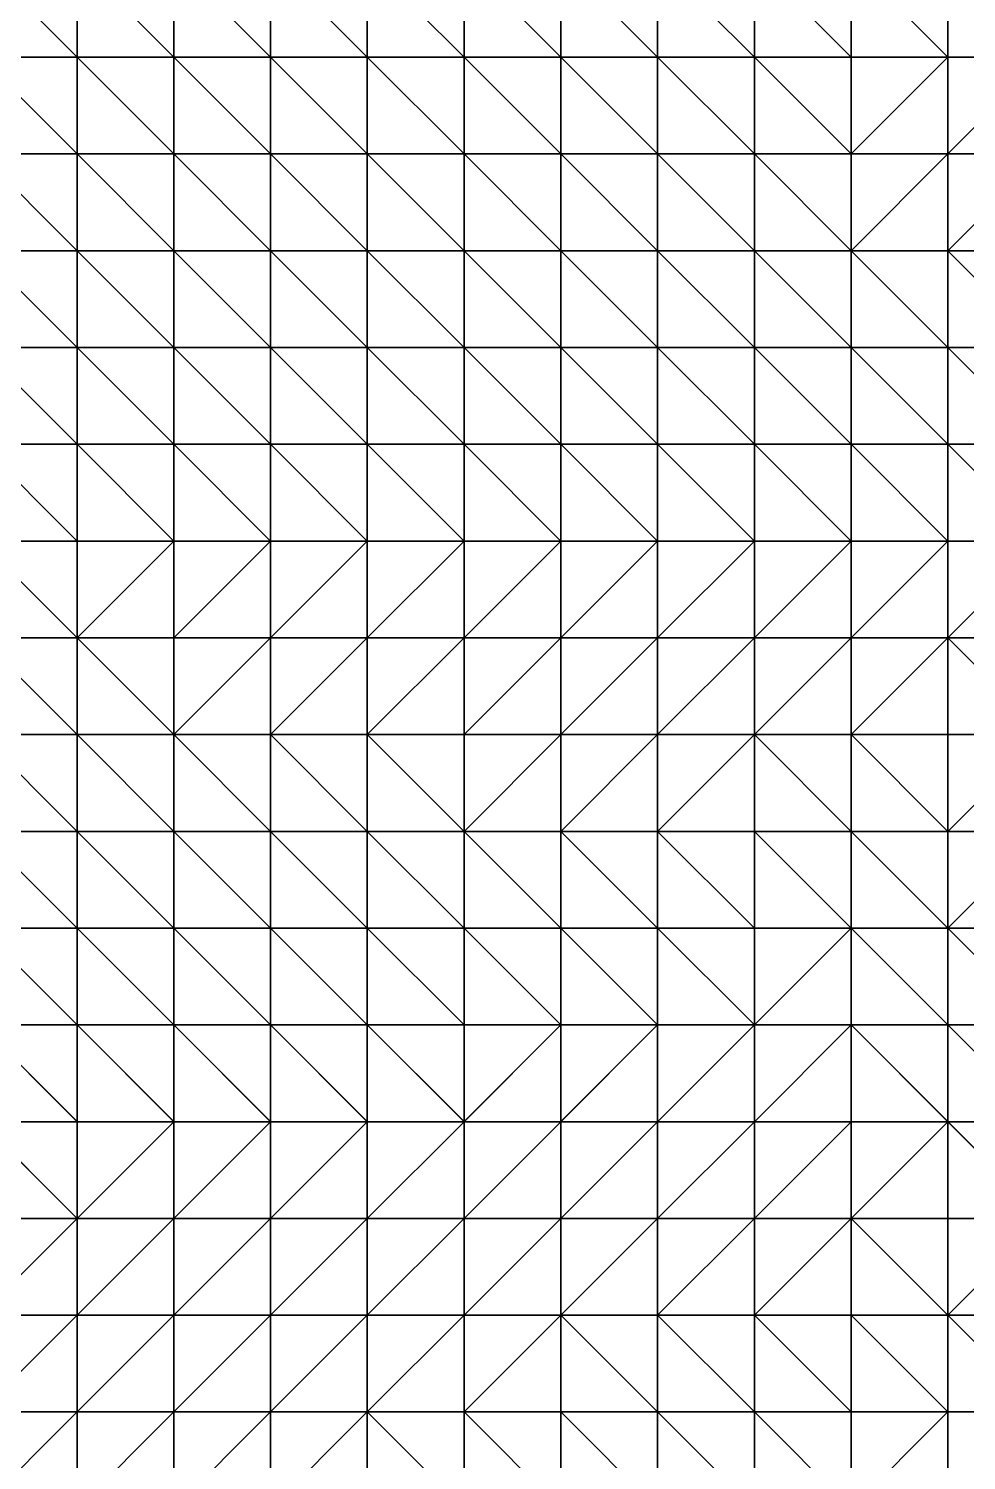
# Model space of a CAD drawing. Header units: metres. Extents: x -315 to 301, y -240 to 232.
# Drawn here: x -7 to 70.5, y -4 to 114.4 of the extents above; entities that cross this region are included whole.
import ezdxf

# ---------------------------------------------------------------- set-up
doc = ezdxf.new("R2010")
doc.units = ezdxf.units.M

msp = doc.modelspace()

# ---------------------------------------------------------------- linework, layer by layer
for points in [[(-11, 120, -379.9275), (-3, 112, -380.8687), (-3, 120, -377.5745), (-2.9999, 120.0001, -377.5745)], [(-11, 120, -379.9275), (-11, 112, -382.2804), (-3, 112, -380.8687), (-2.9999, 112.0001, -380.8686)], [(-3, 120, -377.5745), (5, 112, -379.4569), (5, 120, -375.2216), (5.0001, 120.0001, -375.2215)], [(-3, 120, -377.5745), (-3, 112, -380.8687), (5, 112, -379.4569), (5.0001, 112.0001, -379.4568)], [(5, 120, -375.2216), (13, 112, -378.0451), (13, 120, -372.3981), (13.0001, 120.0001, -372.398)], [(5, 120, -375.2216), (5, 112, -379.4569), (13, 112, -378.0451), (13.0001, 112.0001, -378.045)], [(13, 120, -372.3981), (21, 112, -376.1628), (21, 120, -368.6334), (21.0001, 120.0001, -368.6333)], [(13, 120, -372.3981), (13, 112, -378.0451), (21, 112, -376.1628), (21.0001, 112.0001, -376.1627)], [(21, 120, -368.6334), (29, 112, -373.8098), (29, 120, -364.3981), (29.0001, 120.0001, -364.398)], [(21, 120, -368.6334), (21, 112, -376.1628), (29, 112, -373.8098), (29.0001, 112.0001, -373.8098)], [(29, 120, -364.3981), (37, 112, -370.9863), (37, 120, -358.751), (37.0001, 120.0001, -358.7509)], [(29, 120, -364.3981), (29, 112, -373.8098), (37, 112, -370.9863), (37.0001, 112.0001, -370.9862)], [(37, 120, -358.751), (45, 112, -366.2804), (45, 120, -352.1628), (45.0001, 120.0001, -352.1627)], [(37, 120, -358.751), (37, 112, -370.9863), (45, 112, -366.2804), (45.0001, 112.0001, -366.2803)], [(45, 120, -352.1628), (53, 112, -359.6922), (53, 120, -346.5157), (53.0001, 120.0001, -346.5156)], [(45, 120, -352.1628), (45, 112, -366.2804), (53, 112, -359.6922), (53.0001, 112.0001, -359.6921)], [(53, 120, -346.5157), (61, 112, -352.1628), (61, 120, -341.8098), (61.0001, 120.0001, -341.8098)], [(53, 120, -346.5157), (53, 112, -359.6922), (61, 112, -352.1628), (61.0001, 112.0001, -352.1627)], [(61, 120, -341.8098), (69, 112, -344.1628), (69, 120, -338.0451), (69.0001, 120.0001, -338.045)], [(61, 120, -341.8098), (61, 112, -352.1628), (69, 112, -344.1628), (69.0001, 112.0001, -344.1627)], [(69, 120, -338.0451), (77, 112, -338.5157), (77, 120, -337.1039), (77.0001, 120.0001, -337.1039)], [(69, 120, -338.0451), (69, 112, -344.1628), (77, 112, -338.5157), (77.0001, 112.0001, -338.5156)], [(-11, 112, -382.2804), (-3, 104, -384.1628), (-3, 112, -380.8687), (-2.9999, 112.0001, -380.8686)], [(-11, 112, -382.2804), (-11, 104, -385.104), (-3, 104, -384.1628), (-2.9999, 104.0001, -384.1627)], [(-3, 112, -380.8687), (5, 104, -383.2216), (5, 112, -379.4569), (5.0001, 112.0001, -379.4568)], [(-3, 112, -380.8687), (-3, 104, -384.1628), (5, 104, -383.2216), (5.0001, 104.0001, -383.2215)], [(5, 112, -379.4569), (13, 104, -381.3393), (13, 112, -378.0451), (13.0001, 112.0001, -378.045)], [(5, 112, -379.4569), (5, 104, -383.2216), (13, 104, -381.3393), (13.0001, 104.0001, -381.3392)], [(13, 112, -378.0451), (21, 104, -378.9863), (21, 112, -376.1628), (21.0001, 112.0001, -376.1627)], [(13, 112, -378.0451), (13, 104, -381.3393), (21, 104, -378.9863), (21.0001, 104.0001, -378.9862)], [(21, 112, -376.1628), (29, 104, -377.104), (29, 112, -373.8098), (29.0001, 112.0001, -373.8098)], [(21, 112, -376.1628), (21, 104, -378.9863), (29, 104, -377.104), (29.0001, 104.0001, -377.1039)], [(29, 112, -373.8098), (37, 104, -374.2804), (37, 112, -370.9863), (37.0001, 112.0001, -370.9862)], [(29, 112, -373.8098), (29, 104, -377.104), (37, 104, -374.2804), (37.0001, 104.0001, -374.2803)], [(37, 112, -370.9863), (45, 104, -370.9863), (45, 112, -366.2804), (45.0001, 112.0001, -366.2803)], [(37, 112, -370.9863), (37, 104, -374.2804), (45, 104, -370.9863), (45.0001, 104.0001, -370.9862)], [(45, 112, -366.2804), (53, 104, -365.8098), (53, 112, -359.6922), (53.0001, 112.0001, -359.6921)], [(45, 112, -366.2804), (45, 104, -370.9863), (53, 104, -365.8098), (53.0001, 104.0001, -365.8098)], [(53, 112, -359.6922), (61, 104, -358.2804), (61, 112, -352.1628), (61.0001, 112.0001, -352.1627)], [(53, 112, -359.6922), (53, 104, -365.8098), (61, 104, -358.2804), (61.0001, 104.0001, -358.2803)], [(61, 104, -358.2804), (69, 104, -349.3393), (69, 112, -344.1628), (69.0001, 112.0001, -344.1627)], [(61, 104, -358.2804), (69, 112, -344.1628), (61, 112, -352.1628), (61.0001, 112.0001, -352.1627)], [(69, 104, -349.3393), (77, 104, -341.3393), (77, 112, -338.5157), (77.0001, 112.0001, -338.5156)], [(69, 104, -349.3393), (77, 112, -338.5157), (69, 112, -344.1628), (69.0001, 112.0001, -344.1627)], [(-11, 104, -385.104), (-3, 96, -388.8687), (-3, 104, -384.1628), (-2.9999, 104.0001, -384.1627)], [(-11, 104, -385.104), (-11, 96, -389.3393), (-3, 96, -388.8687), (-2.9999, 96.0001, -388.8686)], [(-3, 104, -384.1628), (5, 96, -387.9275), (5, 104, -383.2216), (5.0001, 104.0001, -383.2215)], [(-3, 104, -384.1628), (-3, 96, -388.8687), (5, 96, -387.9275), (5.0001, 96.0001, -387.9274)], [(5, 104, -383.2216), (13, 96, -385.104), (13, 104, -381.3393), (13.0001, 104.0001, -381.3392)], [(5, 104, -383.2216), (5, 96, -387.9275), (13, 96, -385.104), (13.0001, 96.0001, -385.1039)], [(13, 104, -381.3393), (21, 96, -382.2804), (21, 104, -378.9863), (21.0001, 104.0001, -378.9862)], [(13, 104, -381.3393), (13, 96, -385.104), (21, 96, -382.2804), (21.0001, 96.0001, -382.2803)], [(21, 104, -378.9863), (29, 96, -378.5157), (29, 104, -377.104), (29.0001, 104.0001, -377.1039)], [(21, 104, -378.9863), (21, 96, -382.2804), (29, 96, -378.5157), (29.0001, 96.0001, -378.5156)], [(29, 104, -377.104), (37, 96, -374.751), (37, 104, -374.2804), (37.0001, 104.0001, -374.2803)], [(29, 104, -377.104), (29, 96, -378.5157), (37, 96, -374.751), (37.0001, 96.0001, -374.7509)], [(37, 104, -374.2804), (45, 96, -370.0451), (45, 104, -370.9863), (45.0001, 104.0001, -370.9862)], [(37, 104, -374.2804), (37, 96, -374.751), (45, 96, -370.0451), (45.0001, 96.0001, -370.045)], [(45, 104, -370.9863), (53, 96, -365.8098), (53, 104, -365.8098), (53.0001, 104.0001, -365.8098)], [(45, 104, -370.9863), (45, 96, -370.0451), (53, 96, -365.8098), (53.0001, 96.0001, -365.8098)], [(53, 104, -365.8098), (61, 96, -360.6334), (61, 104, -358.2804), (61.0001, 104.0001, -358.2803)], [(53, 104, -365.8098), (53, 96, -365.8098), (61, 96, -360.6334), (61.0001, 96.0001, -360.6333)], [(61, 96, -360.6334), (69, 96, -354.0451), (69, 104, -349.3393), (69.0001, 104.0001, -349.3392)], [(61, 96, -360.6334), (69, 104, -349.3393), (61, 104, -358.2804), (61.0001, 104.0001, -358.2803)], [(69, 96, -354.0451), (77, 96, -346.9863), (77, 104, -341.3393), (77.0001, 104.0001, -341.3392)], [(69, 96, -354.0451), (77, 104, -341.3393), (69, 104, -349.3393), (69.0001, 104.0001, -349.3392)], [(-11, 96, -389.3393), (-3, 88, -393.104), (-3, 96, -388.8687), (-2.9999, 96.0001, -388.8686)], [(-11, 96, -389.3393), (-11, 88, -393.5745), (-3, 88, -393.104), (-2.9999, 88.0001, -393.1039)], [(-3, 96, -388.8687), (5, 88, -391.6922), (5, 96, -387.9275), (5.0001, 96.0001, -387.9274)], [(-3, 96, -388.8687), (-3, 88, -393.104), (5, 88, -391.6922), (5.0001, 88.0001, -391.6921)], [(5, 96, -387.9275), (13, 88, -389.3393), (13, 96, -385.104), (13.0001, 96.0001, -385.1039)], [(5, 96, -387.9275), (5, 88, -391.6922), (13, 88, -389.3393), (13.0001, 88.0001, -389.3392)], [(13, 96, -385.104), (21, 88, -386.5157), (21, 96, -382.2804), (21.0001, 96.0001, -382.2803)], [(13, 96, -385.104), (13, 88, -389.3393), (21, 88, -386.5157), (21.0001, 88.0001, -386.5156)], [(21, 96, -382.2804), (29, 88, -383.6922), (29, 96, -378.5157), (29.0001, 96.0001, -378.5156)], [(21, 96, -382.2804), (21, 88, -386.5157), (29, 88, -383.6922), (29.0001, 88.0001, -383.6921)], [(29, 96, -378.5157), (37, 88, -379.4569), (37, 96, -374.751), (37.0001, 96.0001, -374.7509)], [(29, 96, -378.5157), (29, 88, -383.6922), (37, 88, -379.4569), (37.0001, 88.0001, -379.4568)], [(37, 96, -374.751), (45, 88, -374.751), (45, 96, -370.0451), (45.0001, 96.0001, -370.045)], [(37, 96, -374.751), (37, 88, -379.4569), (45, 88, -374.751), (45.0001, 88.0001, -374.7509)], [(45, 96, -370.0451), (53, 88, -369.5745), (53, 96, -365.8098), (53.0001, 96.0001, -365.8098)], [(45, 96, -370.0451), (45, 88, -374.751), (53, 88, -369.5745), (53.0001, 88.0001, -369.5745)], [(53, 96, -365.8098), (61, 88, -365.8098), (61, 96, -360.6334), (61.0001, 96.0001, -360.6333)], [(53, 96, -365.8098), (53, 88, -369.5745), (61, 88, -365.8098), (61.0001, 88.0001, -365.8098)], [(61, 96, -360.6334), (69, 88, -361.104), (69, 96, -354.0451), (69.0001, 96.0001, -354.045)], [(61, 96, -360.6334), (61, 88, -365.8098), (69, 88, -361.104), (69.0001, 88.0001, -361.1039)], [(69, 96, -354.0451), (77, 88, -356.8687), (77, 96, -346.9863), (77.0001, 96.0001, -346.9862)], [(69, 96, -354.0451), (69, 88, -361.104), (77, 88, -356.8687), (77.0001, 88.0001, -356.8686)], [(-11, 88, -393.5745), (-3, 80, -393.5745), (-3, 88, -393.104), (-2.9999, 88.0001, -393.1039)], [(-11, 88, -393.5745), (-11, 80, -394.5157), (-3, 80, -393.5745), (-2.9999, 80.0001, -393.5745)], [(-3, 88, -393.104), (5, 80, -391.6922), (5, 88, -391.6922), (5.0001, 88.0001, -391.6921)], [(-3, 88, -393.104), (-3, 80, -393.5745), (5, 80, -391.6922), (5.0001, 80.0001, -391.6921)], [(5, 88, -391.6922), (13, 80, -389.8098), (13, 88, -389.3393), (13.0001, 88.0001, -389.3392)], [(5, 88, -391.6922), (5, 80, -391.6922), (13, 80, -389.8098), (13.0001, 80.0001, -389.8098)], [(13, 88, -389.3393), (21, 80, -387.9275), (21, 88, -386.5157), (21.0001, 88.0001, -386.5156)], [(13, 88, -389.3393), (13, 80, -389.8098), (21, 80, -387.9275), (21.0001, 80.0001, -387.9274)], [(21, 88, -386.5157), (29, 80, -385.5745), (29, 88, -383.6922), (29.0001, 88.0001, -383.6921)], [(21, 88, -386.5157), (21, 80, -387.9275), (29, 80, -385.5745), (29.0001, 80.0001, -385.5745)], [(29, 88, -383.6922), (37, 80, -384.1628), (37, 88, -379.4569), (37.0001, 88.0001, -379.4568)], [(29, 88, -383.6922), (29, 80, -385.5745), (37, 80, -384.1628), (37.0001, 80.0001, -384.1627)], [(37, 88, -379.4569), (45, 80, -381.8098), (45, 88, -374.751), (45.0001, 88.0001, -374.7509)], [(37, 88, -379.4569), (37, 80, -384.1628), (45, 80, -381.8098), (45.0001, 80.0001, -381.8098)], [(45, 88, -374.751), (53, 80, -378.9863), (53, 88, -369.5745), (53.0001, 88.0001, -369.5745)], [(45, 88, -374.751), (45, 80, -381.8098), (53, 80, -378.9863), (53.0001, 80.0001, -378.9862)], [(53, 88, -369.5745), (61, 80, -375.2216), (61, 88, -365.8098), (61.0001, 88.0001, -365.8098)], [(53, 88, -369.5745), (53, 80, -378.9863), (61, 80, -375.2216), (61.0001, 80.0001, -375.2215)], [(61, 88, -365.8098), (69, 80, -371.9275), (69, 88, -361.104), (69.0001, 88.0001, -361.1039)], [(61, 88, -365.8098), (61, 80, -375.2216), (69, 80, -371.9275), (69.0001, 80.0001, -371.9274)], [(69, 88, -361.104), (77, 80, -368.6334), (77, 88, -356.8687), (77.0001, 88.0001, -356.8686)], [(69, 88, -361.104), (69, 80, -371.9275), (77, 80, -368.6334), (77.0001, 80.0001, -368.6333)], [(-11, 80, -394.5157), (-3, 72, -389.3393), (-3, 80, -393.5745), (-2.9999, 80.0001, -393.5745)], [(-11, 80, -394.5157), (-11, 72, -391.2216), (-3, 72, -389.3393), (-2.9999, 72.0001, -389.3392)], [(-3, 80, -393.5745), (5, 72, -386.9863), (5, 80, -391.6922), (5.0001, 80.0001, -391.6921)], [(-3, 80, -393.5745), (-3, 72, -389.3393), (5, 72, -386.9863), (5.0001, 72.0001, -386.9862)], [(5, 80, -391.6922), (13, 72, -384.1628), (13, 80, -389.8098), (13.0001, 80.0001, -389.8098)], [(5, 80, -391.6922), (5, 72, -386.9863), (13, 72, -384.1628), (13.0001, 72.0001, -384.1627)], [(13, 80, -389.8098), (21, 72, -381.8098), (21, 80, -387.9275), (21.0001, 80.0001, -387.9274)], [(13, 80, -389.8098), (13, 72, -384.1628), (21, 72, -381.8098), (21.0001, 72.0001, -381.8098)], [(21, 80, -387.9275), (29, 72, -379.4569), (29, 80, -385.5745), (29.0001, 80.0001, -385.5745)], [(21, 80, -387.9275), (21, 72, -381.8098), (29, 72, -379.4569), (29.0001, 72.0001, -379.4568)], [(29, 80, -385.5745), (37, 72, -378.5157), (37, 80, -384.1628), (37.0001, 80.0001, -384.1627)], [(29, 80, -385.5745), (29, 72, -379.4569), (37, 72, -378.5157), (37.0001, 72.0001, -378.5156)], [(37, 80, -384.1628), (45, 72, -377.104), (45, 80, -381.8098), (45.0001, 80.0001, -381.8098)], [(37, 80, -384.1628), (37, 72, -378.5157), (45, 72, -377.104), (45.0001, 72.0001, -377.1039)], [(45, 80, -381.8098), (53, 72, -374.2804), (53, 80, -378.9863), (53.0001, 80.0001, -378.9862)], [(45, 80, -381.8098), (45, 72, -377.104), (53, 72, -374.2804), (53.0001, 72.0001, -374.2803)], [(53, 80, -378.9863), (61, 72, -371.4569), (61, 80, -375.2216), (61.0001, 80.0001, -375.2215)], [(53, 80, -378.9863), (53, 72, -374.2804), (61, 72, -371.4569), (61.0001, 72.0001, -371.4568)], [(61, 80, -375.2216), (69, 72, -368.1628), (69, 80, -371.9275), (69.0001, 80.0001, -371.9274)], [(61, 80, -375.2216), (61, 72, -371.4569), (69, 72, -368.1628), (69.0001, 72.0001, -368.1627)], [(69, 80, -371.9275), (77, 72, -366.751), (77, 80, -368.6334), (77.0001, 80.0001, -368.6333)], [(69, 80, -371.9275), (69, 72, -368.1628), (77, 72, -366.751), (77.0001, 72.0001, -366.7509)], [(-11, 72, -391.2216), (-3, 64, -383.2216), (-3, 72, -389.3393), (-2.9999, 72.0001, -389.3392)], [(-11, 72, -391.2216), (-11, 64, -386.0451), (-3, 64, -383.2216), (-2.9999, 64.0001, -383.2215)], [(5, 72, -386.9863), (-3, 72, -389.3393), (-3, 64, -383.2216), (-2.9999, 64.0001, -383.2215)], [(5, 72, -386.9863), (-3, 64, -383.2216), (5, 64, -378.5157), (5.0001, 64.0001, -378.5156)], [(13, 72, -384.1628), (5, 72, -386.9863), (5, 64, -378.5157), (5.0001, 64.0001, -378.5156)], [(13, 72, -384.1628), (5, 64, -378.5157), (13, 64, -373.3393), (13.0001, 64.0001, -373.3392)], [(21, 72, -381.8098), (13, 72, -384.1628), (13, 64, -373.3393), (13.0001, 64.0001, -373.3392)], [(21, 72, -381.8098), (13, 64, -373.3393), (21, 64, -368.6334), (21.0001, 64.0001, -368.6333)], [(29, 72, -379.4569), (21, 72, -381.8098), (21, 64, -368.6334), (21.0001, 64.0001, -368.6333)], [(29, 72, -379.4569), (21, 64, -368.6334), (29, 64, -365.3393), (29.0001, 64.0001, -365.3392)], [(37, 72, -378.5157), (29, 72, -379.4569), (29, 64, -365.3393), (29.0001, 64.0001, -365.3392)], [(37, 72, -378.5157), (29, 64, -365.3393), (37, 64, -362.0451), (37.0001, 64.0001, -362.045)], [(45, 72, -377.104), (37, 72, -378.5157), (37, 64, -362.0451), (37.0001, 64.0001, -362.045)], [(45, 72, -377.104), (37, 64, -362.0451), (45, 64, -357.3393), (45.0001, 64.0001, -357.3392)], [(53, 72, -374.2804), (45, 72, -377.104), (45, 64, -357.3393), (45.0001, 64.0001, -357.3392)], [(53, 72, -374.2804), (45, 64, -357.3393), (53, 64, -351.6922), (53.0001, 64.0001, -351.6921)], [(61, 72, -371.4569), (53, 72, -374.2804), (53, 64, -351.6922), (53.0001, 64.0001, -351.6921)], [(61, 72, -371.4569), (53, 64, -351.6922), (61, 64, -347.9275), (61.0001, 64.0001, -347.9274)], [(69, 72, -368.1628), (61, 72, -371.4569), (61, 64, -347.9275), (61.0001, 64.0001, -347.9274)], [(69, 72, -368.1628), (61, 64, -347.9275), (69, 64, -346.5157), (69.0001, 64.0001, -346.5156)], [(77, 72, -366.751), (69, 72, -368.1628), (69, 64, -346.5157), (69.0001, 64.0001, -346.5156)], [(77, 72, -366.751), (69, 64, -346.5157), (77, 64, -348.8687), (77.0001, 64.0001, -348.8686)], [(-11, 64, -386.0451), (-3, 56, -378.0451), (-3, 64, -383.2216), (-2.9999, 64.0001, -383.2215)], [(-11, 64, -386.0451), (-11, 56, -381.8098), (-3, 56, -378.0451), (-2.9999, 56.0001, -378.045)], [(-3, 64, -383.2216), (5, 56, -371.9275), (5, 64, -378.5157), (5.0001, 64.0001, -378.5156)], [(-3, 64, -383.2216), (-3, 56, -378.0451), (5, 56, -371.9275), (5.0001, 56.0001, -371.9274)], [(13, 64, -373.3393), (5, 64, -378.5157), (5, 56, -371.9275), (5.0001, 56.0001, -371.9274)], [(13, 64, -373.3393), (5, 56, -371.9275), (13, 56, -364.8687), (13.0001, 56.0001, -364.8686)], [(21, 64, -368.6334), (13, 64, -373.3393), (13, 56, -364.8687), (13.0001, 56.0001, -364.8686)], [(21, 64, -368.6334), (13, 56, -364.8687), (21, 56, -359.2216), (21.0001, 56.0001, -359.2215)], [(29, 64, -365.3393), (21, 64, -368.6334), (21, 56, -359.2216), (21.0001, 56.0001, -359.2215)], [(29, 64, -365.3393), (21, 56, -359.2216), (29, 56, -353.104), (29.0001, 56.0001, -353.1039)], [(37, 64, -362.0451), (29, 64, -365.3393), (29, 56, -353.104), (29.0001, 56.0001, -353.1039)], [(37, 64, -362.0451), (29, 56, -353.104), (37, 56, -346.0451), (37.0001, 56.0001, -346.045)], [(45, 64, -357.3393), (37, 64, -362.0451), (37, 56, -346.0451), (37.0001, 56.0001, -346.045)], [(45, 64, -357.3393), (37, 56, -346.0451), (45, 56, -337.1039), (45.0001, 56.0001, -337.1039)], [(53, 64, -351.6922), (45, 64, -357.3393), (45, 56, -337.1039), (45.0001, 56.0001, -337.1039)], [(53, 64, -351.6922), (45, 56, -337.1039), (53, 56, -330.0451), (53.0001, 56.0001, -330.045)], [(61, 64, -347.9275), (53, 64, -351.6922), (53, 56, -330.0451), (53.0001, 56.0001, -330.045)], [(61, 64, -347.9275), (53, 56, -330.0451), (61, 56, -327.2216), (61.0001, 56.0001, -327.2215)], [(69, 64, -346.5157), (61, 64, -347.9275), (61, 56, -327.2216), (61.0001, 56.0001, -327.2215)], [(69, 64, -346.5157), (61, 56, -327.2216), (69, 56, -328.6334), (69.0001, 56.0001, -328.6333)], [(77, 56, -335.6922), (77, 64, -348.8687), (69, 64, -346.5157), (69.0001, 64.0001, -346.5156)], [(77, 56, -335.6922), (69, 64, -346.5157), (69, 56, -328.6334), (69.0001, 56.0001, -328.6333)], [(-11, 56, -381.8098), (-3, 48, -378.5157), (-3, 56, -378.0451), (-2.9999, 56.0001, -378.045)], [(-11, 56, -381.8098), (-11, 48, -381.8098), (-3, 48, -378.5157), (-2.9999, 48.0001, -378.5156)], [(-3, 56, -378.0451), (5, 48, -373.3393), (5, 56, -371.9275), (5.0001, 56.0001, -371.9274)], [(-3, 56, -378.0451), (-3, 48, -378.5157), (5, 48, -373.3393), (5.0001, 48.0001, -373.3392)], [(5, 56, -371.9275), (13, 48, -367.6922), (13, 56, -364.8687), (13.0001, 56.0001, -364.8686)], [(5, 56, -371.9275), (5, 48, -373.3393), (13, 48, -367.6922), (13.0001, 48.0001, -367.6921)], [(13, 56, -364.8687), (21, 48, -362.0451), (21, 56, -359.2216), (21.0001, 56.0001, -359.2215)], [(13, 56, -364.8687), (13, 48, -367.6922), (21, 48, -362.0451), (21.0001, 48.0001, -362.045)], [(21, 56, -359.2216), (29, 48, -354.5157), (29, 56, -353.104), (29.0001, 56.0001, -353.1039)], [(21, 56, -359.2216), (21, 48, -362.0451), (29, 48, -354.5157), (29.0001, 48.0001, -354.5156)], [(29, 48, -354.5157), (37, 48, -344.6334), (37, 56, -346.0451), (37.0001, 56.0001, -346.045)], [(29, 48, -354.5157), (37, 56, -346.0451), (29, 56, -353.104), (29.0001, 56.0001, -353.1039)], [(37, 48, -344.6334), (45, 48, -334.751), (45, 56, -337.1039), (45.0001, 56.0001, -337.1039)], [(37, 48, -344.6334), (45, 56, -337.1039), (37, 56, -346.0451), (37.0001, 56.0001, -346.045)], [(45, 48, -334.751), (53, 48, -326.2804), (53, 56, -330.0451), (53.0001, 56.0001, -330.045)], [(45, 48, -334.751), (53, 56, -330.0451), (45, 56, -337.1039), (45.0001, 56.0001, -337.1039)], [(53, 56, -330.0451), (61, 48, -321.1039), (61, 56, -327.2216), (61.0001, 56.0001, -327.2215)], [(53, 56, -330.0451), (53, 48, -326.2804), (61, 48, -321.1039), (61.0001, 48.0001, -321.1039)], [(61, 56, -327.2216), (69, 48, -322.9863), (69, 56, -328.6334), (69.0001, 56.0001, -328.6333)], [(61, 56, -327.2216), (61, 48, -321.1039), (69, 48, -322.9863), (69.0001, 48.0001, -322.9862)], [(69, 48, -322.9863), (77, 48, -331.9275), (77, 56, -335.6922), (77.0001, 56.0001, -335.6921)], [(69, 48, -322.9863), (77, 56, -335.6922), (69, 56, -328.6334), (69.0001, 56.0001, -328.6333)], [(-11, 48, -381.8098), (-3, 40, -381.8098), (-3, 48, -378.5157), (-2.9999, 48.0001, -378.5156)], [(-11, 48, -381.8098), (-11, 40, -382.751), (-3, 40, -381.8098), (-2.9999, 40.0001, -381.8098)], [(-3, 48, -378.5157), (5, 40, -378.9863), (5, 48, -373.3393), (5.0001, 48.0001, -373.3392)], [(-3, 48, -378.5157), (-3, 40, -381.8098), (5, 40, -378.9863), (5.0001, 40.0001, -378.9862)], [(5, 48, -373.3393), (13, 40, -374.751), (13, 48, -367.6922), (13.0001, 48.0001, -367.6921)], [(5, 48, -373.3393), (5, 40, -378.9863), (13, 40, -374.751), (13.0001, 40.0001, -374.7509)], [(13, 48, -367.6922), (21, 40, -370.0451), (21, 48, -362.0451), (21.0001, 48.0001, -362.045)], [(13, 48, -367.6922), (13, 40, -374.751), (21, 40, -370.0451), (21.0001, 40.0001, -370.045)], [(21, 48, -362.0451), (29, 40, -363.9275), (29, 48, -354.5157), (29.0001, 48.0001, -354.5156)], [(21, 48, -362.0451), (21, 40, -370.0451), (29, 40, -363.9275), (29.0001, 40.0001, -363.9274)], [(29, 48, -354.5157), (37, 40, -357.8098), (37, 48, -344.6334), (37.0001, 48.0001, -344.6333)], [(29, 48, -354.5157), (29, 40, -363.9275), (37, 40, -357.8098), (37.0001, 40.0001, -357.8098)], [(37, 48, -344.6334), (45, 40, -350.2804), (45, 48, -334.751), (45.0001, 48.0001, -334.7509)], [(37, 48, -344.6334), (37, 40, -357.8098), (45, 40, -350.2804), (45.0001, 40.0001, -350.2803)], [(45, 48, -334.751), (53, 40, -339.4569), (53, 48, -326.2804), (53.0001, 48.0001, -326.2803)], [(45, 48, -334.751), (45, 40, -350.2804), (53, 40, -339.4569), (53.0001, 40.0001, -339.4568)], [(53, 48, -326.2804), (61, 40, -328.1628), (61, 48, -321.1039), (61.0001, 48.0001, -321.1039)], [(53, 48, -326.2804), (53, 40, -339.4569), (61, 40, -328.1628), (61.0001, 40.0001, -328.1627)], [(61, 48, -321.1039), (69, 40, -325.3393), (69, 48, -322.9863), (69.0001, 48.0001, -322.9862)], [(61, 48, -321.1039), (61, 40, -328.1628), (69, 40, -325.3393), (69.0001, 40.0001, -325.3392)], [(69, 40, -325.3393), (77, 40, -332.3981), (77, 48, -331.9275), (77.0001, 48.0001, -331.9274)], [(69, 40, -325.3393), (77, 48, -331.9275), (69, 48, -322.9863), (69.0001, 48.0001, -322.9862)], [(-11, 40, -382.751), (-3, 32, -384.1628), (-3, 40, -381.8098), (-2.9999, 40.0001, -381.8098)], [(-11, 40, -382.751), (-11, 32, -383.2216), (-3, 32, -384.1628), (-2.9999, 32.0001, -384.1627)], [(-3, 40, -381.8098), (5, 32, -382.751), (5, 40, -378.9863), (5.0001, 40.0001, -378.9862)], [(-3, 40, -381.8098), (-3, 32, -384.1628), (5, 32, -382.751), (5.0001, 32.0001, -382.7509)], [(5, 40, -378.9863), (13, 32, -378.9863), (13, 40, -374.751), (13.0001, 40.0001, -374.7509)], [(5, 40, -378.9863), (5, 32, -382.751), (13, 32, -378.9863), (13.0001, 32.0001, -378.9862)], [(13, 40, -374.751), (21, 32, -374.2804), (21, 40, -370.0451), (21.0001, 40.0001, -370.045)], [(13, 40, -374.751), (13, 32, -378.9863), (21, 32, -374.2804), (21.0001, 32.0001, -374.2803)], [(21, 40, -370.0451), (29, 32, -370.5157), (29, 40, -363.9275), (29.0001, 40.0001, -363.9274)], [(21, 40, -370.0451), (21, 32, -374.2804), (29, 32, -370.5157), (29.0001, 32.0001, -370.5156)], [(29, 40, -363.9275), (37, 32, -368.1628), (37, 40, -357.8098), (37.0001, 40.0001, -357.8098)], [(29, 40, -363.9275), (29, 32, -370.5157), (37, 32, -368.1628), (37.0001, 32.0001, -368.1627)], [(37, 40, -357.8098), (45, 32, -362.9863), (45, 40, -350.2804), (45.0001, 40.0001, -350.2803)], [(37, 40, -357.8098), (37, 32, -368.1628), (45, 32, -362.9863), (45.0001, 32.0001, -362.9862)], [(45, 40, -350.2804), (53, 32, -351.6922), (53, 40, -339.4569), (53.0001, 40.0001, -339.4568)], [(45, 40, -350.2804), (45, 32, -362.9863), (53, 32, -351.6922), (53.0001, 32.0001, -351.6921)], [(53, 32, -351.6922), (61, 32, -337.5745), (61, 40, -328.1628), (61.0001, 40.0001, -328.1627)], [(53, 32, -351.6922), (61, 40, -328.1628), (53, 40, -339.4569), (53.0001, 40.0001, -339.4568)], [(61, 40, -328.1628), (69, 32, -331.9275), (69, 40, -325.3393), (69.0001, 40.0001, -325.3392)], [(61, 40, -328.1628), (61, 32, -337.5745), (69, 32, -331.9275), (69.0001, 32.0001, -331.9274)], [(69, 40, -325.3393), (77, 32, -335.2216), (77, 40, -332.3981), (77.0001, 40.0001, -332.398)], [(69, 40, -325.3393), (69, 32, -331.9275), (77, 32, -335.2216), (77.0001, 32.0001, -335.2215)], [(-11, 32, -383.2216), (-3, 24, -381.3393), (-3, 32, -384.1628), (-2.9999, 32.0001, -384.1627)], [(-11, 32, -383.2216), (-11, 24, -380.3981), (-3, 24, -381.3393), (-2.9999, 24.0001, -381.3392)], [(-3, 32, -384.1628), (5, 24, -379.4569), (5, 32, -382.751), (5.0001, 32.0001, -382.7509)], [(-3, 32, -384.1628), (-3, 24, -381.3393), (5, 24, -379.4569), (5.0001, 24.0001, -379.4568)], [(5, 32, -382.751), (13, 24, -374.751), (13, 32, -378.9863), (13.0001, 32.0001, -378.9862)], [(5, 32, -382.751), (5, 24, -379.4569), (13, 24, -374.751), (13.0001, 24.0001, -374.7509)], [(13, 32, -378.9863), (21, 24, -368.6334), (21, 32, -374.2804), (21.0001, 32.0001, -374.2803)], [(13, 32, -378.9863), (13, 24, -374.751), (21, 24, -368.6334), (21.0001, 24.0001, -368.6333)], [(21, 32, -374.2804), (29, 24, -363.9275), (29, 32, -370.5157), (29.0001, 32.0001, -370.5156)], [(21, 32, -374.2804), (21, 24, -368.6334), (29, 24, -363.9275), (29.0001, 24.0001, -363.9274)], [(37, 32, -368.1628), (29, 32, -370.5157), (29, 24, -363.9275), (29.0001, 24.0001, -363.9274)], [(37, 32, -368.1628), (29, 24, -363.9275), (37, 24, -360.1628), (37.0001, 24.0001, -360.1627)], [(45, 32, -362.9863), (37, 32, -368.1628), (37, 24, -360.1628), (37.0001, 24.0001, -360.1627)], [(45, 32, -362.9863), (37, 24, -360.1628), (45, 24, -354.5157), (45.0001, 24.0001, -354.5156)], [(45, 24, -354.5157), (53, 24, -344.6334), (53, 32, -351.6922), (53.0001, 32.0001, -351.6921)], [(45, 24, -354.5157), (53, 32, -351.6922), (45, 32, -362.9863), (45.0001, 32.0001, -362.9862)], [(53, 24, -344.6334), (61, 24, -335.2216), (61, 32, -337.5745), (61.0001, 32.0001, -337.5745)], [(53, 24, -344.6334), (61, 32, -337.5745), (53, 32, -351.6922), (53.0001, 32.0001, -351.6921)], [(61, 32, -337.5745), (69, 24, -332.8687), (69, 32, -331.9275), (69.0001, 32.0001, -331.9274)], [(61, 32, -337.5745), (61, 24, -335.2216), (69, 24, -332.8687), (69.0001, 24.0001, -332.8686)], [(69, 32, -331.9275), (77, 24, -333.8098), (77, 32, -335.2216), (77.0001, 32.0001, -335.2215)], [(69, 32, -331.9275), (69, 24, -332.8687), (77, 24, -333.8098), (77.0001, 24.0001, -333.8098)], [(-3, 16, -372.8687), (-3, 24, -381.3393), (-11, 24, -380.3981), (-10.9999, 24.0001, -380.398)], [(-3, 16, -372.8687), (-11, 24, -380.3981), (-11, 16, -375.6922), (-10.9999, 16.0001, -375.6921)], [(5, 24, -379.4569), (-3, 24, -381.3393), (-3, 16, -372.8687), (-2.9999, 16.0001, -372.8686)], [(5, 24, -379.4569), (-3, 16, -372.8687), (5, 16, -367.2216), (5.0001, 16.0001, -367.2215)], [(13, 24, -374.751), (5, 24, -379.4569), (5, 16, -367.2216), (5.0001, 16.0001, -367.2215)], [(13, 24, -374.751), (5, 16, -367.2216), (13, 16, -359.2216), (13.0001, 16.0001, -359.2215)], [(21, 24, -368.6334), (13, 24, -374.751), (13, 16, -359.2216), (13.0001, 16.0001, -359.2215)], [(21, 24, -368.6334), (13, 16, -359.2216), (21, 16, -349.3393), (21.0001, 16.0001, -349.3392)], [(29, 24, -363.9275), (21, 24, -368.6334), (21, 16, -349.3393), (21.0001, 16.0001, -349.3392)], [(29, 24, -363.9275), (21, 16, -349.3393), (29, 16, -341.3393), (29.0001, 16.0001, -341.3392)], [(37, 24, -360.1628), (29, 24, -363.9275), (29, 16, -341.3393), (29.0001, 16.0001, -341.3392)], [(37, 24, -360.1628), (29, 16, -341.3393), (37, 16, -335.6922), (37.0001, 16.0001, -335.6921)], [(45, 24, -354.5157), (37, 24, -360.1628), (37, 16, -335.6922), (37.0001, 16.0001, -335.6921)], [(45, 24, -354.5157), (37, 16, -335.6922), (45, 16, -331.4569), (45.0001, 16.0001, -331.4568)], [(53, 24, -344.6334), (45, 24, -354.5157), (45, 16, -331.4569), (45.0001, 16.0001, -331.4568)], [(53, 24, -344.6334), (45, 16, -331.4569), (53, 16, -327.2216), (53.0001, 16.0001, -327.2215)], [(61, 24, -335.2216), (53, 24, -344.6334), (53, 16, -327.2216), (53.0001, 16.0001, -327.2215)], [(61, 24, -335.2216), (53, 16, -327.2216), (61, 16, -325.3393), (61.0001, 16.0001, -325.3392)], [(69, 24, -332.8687), (61, 24, -335.2216), (61, 16, -325.3393), (61.0001, 16.0001, -325.3392)], [(69, 24, -332.8687), (61, 16, -325.3393), (69, 16, -326.2804), (69.0001, 16.0001, -326.2803)], [(77, 16, -325.3393), (77, 24, -333.8098), (69, 24, -332.8687), (69.0001, 24.0001, -332.8686)], [(77, 16, -325.3393), (69, 24, -332.8687), (69, 16, -326.2804), (69.0001, 16.0001, -326.2803)], [(-3, 16, -372.8687), (-11, 16, -375.6922), (-11, 8, -370.5157), (-10.9999, 8.0001, -370.5156)], [(-3, 16, -372.8687), (-11, 8, -370.5157), (-3, 8, -362.9863), (-2.9999, 8.0001, -362.9862)], [(5, 16, -367.2216), (-3, 16, -372.8687), (-3, 8, -362.9863), (-2.9999, 8.0001, -362.9862)], [(5, 16, -367.2216), (-3, 8, -362.9863), (5, 8, -350.751), (5.0001, 8.0001, -350.7509)], [(13, 16, -359.2216), (5, 16, -367.2216), (5, 8, -350.751), (5.0001, 8.0001, -350.7509)], [(13, 16, -359.2216), (5, 8, -350.751), (13, 8, -337.5745), (13.0001, 8.0001, -337.5745)], [(21, 16, -349.3393), (13, 16, -359.2216), (13, 8, -337.5745), (13.0001, 8.0001, -337.5745)], [(21, 16, -349.3393), (13, 8, -337.5745), (21, 8, -325.3393), (21.0001, 8.0001, -325.3392)], [(29, 16, -341.3393), (21, 16, -349.3393), (21, 8, -325.3393), (21.0001, 8.0001, -325.3392)], [(29, 16, -341.3393), (21, 8, -325.3393), (29, 8, -316.3981), (29.0001, 8.0001, -316.398)], [(37, 16, -335.6922), (29, 16, -341.3393), (29, 8, -316.3981), (29.0001, 8.0001, -316.398)], [(37, 16, -335.6922), (29, 8, -316.3981), (37, 8, -313.104), (37.0001, 8.0001, -313.1039)], [(45, 16, -331.4569), (37, 16, -335.6922), (37, 8, -313.104), (37.0001, 8.0001, -313.1039)], [(45, 16, -331.4569), (37, 8, -313.104), (45, 8, -313.5745), (45.0001, 8.0001, -313.5745)], [(53, 16, -327.2216), (45, 16, -331.4569), (45, 8, -313.5745), (45.0001, 8.0001, -313.5745)], [(53, 16, -327.2216), (45, 8, -313.5745), (53, 8, -314.9863), (53.0001, 8.0001, -314.9862)], [(61, 16, -325.3393), (53, 16, -327.2216), (53, 8, -314.9863), (53.0001, 8.0001, -314.9862)], [(61, 16, -325.3393), (53, 8, -314.9863), (61, 8, -316.8687), (61.0001, 8.0001, -316.8686)], [(69, 8, -315.9275), (69, 16, -326.2804), (61, 16, -325.3393), (61.0001, 16.0001, -325.3392)], [(69, 8, -315.9275), (61, 16, -325.3393), (61, 8, -316.8687), (61.0001, 8.0001, -316.8686)], [(77, 16, -325.3393), (69, 16, -326.2804), (69, 8, -315.9275), (69.0001, 8.0001, -315.9274)], [(77, 16, -325.3393), (69, 8, -315.9275), (77, 8, -313.5745), (77.0001, 8.0001, -313.5745)], [(-11, 0, -366.2804), (-3, 0, -355.9275), (-3, 8, -362.9863), (-2.9999, 8.0001, -362.9862)], [(-11, 0, -366.2804), (-3, 8, -362.9863), (-11, 8, -370.5157), (-10.9999, 8.0001, -370.5156)], [(-3, 0, -355.9275), (5, 0, -340.3981), (5, 8, -350.751), (5.0001, 8.0001, -350.7509)], [(-3, 0, -355.9275), (5, 8, -350.751), (-3, 8, -362.9863), (-2.9999, 8.0001, -362.9862)], [(5, 0, -340.3981), (13, 0, -323.9275), (13, 8, -337.5745), (13.0001, 8.0001, -337.5745)], [(5, 0, -340.3981), (13, 8, -337.5745), (5, 8, -350.751), (5.0001, 8.0001, -350.7509)], [(21, 8, -325.3393), (13, 8, -337.5745), (13, 0, -323.9275), (13.0001, 0.0001, -323.9274)], [(21, 8, -325.3393), (13, 0, -323.9275), (21, 0, -310.751), (21.0001, 0.0001, -310.7509)], [(29, 8, -316.3981), (21, 8, -325.3393), (21, 0, -310.751), (21.0001, 0.0001, -310.7509)], [(29, 8, -316.3981), (21, 0, -310.751), (29, 0, -304.1628), (29.0001, 0.0001, -304.1627)], [(37, 8, -313.104), (29, 8, -316.3981), (29, 0, -304.1628), (29.0001, 0.0001, -304.1627)], [(37, 8, -313.104), (29, 0, -304.1628), (37, 0, -303.2216), (37.0001, 0.0001, -303.2215)], [(45, 0, -305.5745), (45, 8, -313.5745), (37, 8, -313.104), (37.0001, 8.0001, -313.1039)], [(45, 0, -305.5745), (37, 8, -313.104), (37, 0, -303.2216), (37.0001, 0.0001, -303.2215)], [(45, 8, -313.5745), (53, 0, -308.3981), (53, 8, -314.9863), (53.0001, 8.0001, -314.9862)], [(45, 8, -313.5745), (45, 0, -305.5745), (53, 0, -308.3981), (53.0001, 0.0001, -308.398)], [(53, 8, -314.9863), (61, 0, -309.8098), (61, 8, -316.8687), (61.0001, 8.0001, -316.8686)], [(53, 8, -314.9863), (53, 0, -308.3981), (61, 0, -309.8098), (61.0001, 0.0001, -309.8098)], [(61, 8, -316.8687), (69, 0, -309.8098), (69, 8, -315.9275), (69.0001, 8.0001, -315.9274)], [(61, 8, -316.8687), (61, 0, -309.8098), (69, 0, -309.8098), (69.0001, 0.0001, -309.8098)], [(69, 8, -315.9275), (77, 0, -309.8098), (77, 8, -313.5745), (77.0001, 8.0001, -313.5745)], [(69, 8, -315.9275), (69, 0, -309.8098), (77, 0, -309.8098), (77.0001, 0.0001, -309.8098)], [(-11, -8, -368.6334), (-3, -8, -358.751), (-3, 0, -355.9275), (-2.9999, 0.0001, -355.9274)], [(-11, -8, -368.6334), (-3, 0, -355.9275), (-11, 0, -366.2804), (-10.9999, 0.0001, -366.2803)], [(-3, -8, -358.751), (5, -8, -341.8098), (5, 0, -340.3981), (5.0001, 0.0001, -340.398)], [(-3, -8, -358.751), (5, 0, -340.3981), (-3, 0, -355.9275), (-2.9999, 0.0001, -355.9274)], [(5, -8, -341.8098), (13, -8, -322.5158), (13, 0, -323.9275), (13.0001, 0.0001, -323.9274)], [(5, -8, -341.8098), (13, 0, -323.9275), (5, 0, -340.3981), (5.0001, 0.0001, -340.398)], [(13, -8, -322.5158), (21, -8, -307.9275), (21, 0, -310.751), (21.0001, 0.0001, -310.7509)], [(13, -8, -322.5158), (21, 0, -310.751), (13, 0, -323.9275), (13.0001, 0.0001, -323.9274)], [(21, 0, -310.751), (29, -8, -302.751), (29, 0, -304.1628), (29.0001, 0.0001, -304.1627)], [(21, 0, -310.751), (21, -8, -307.9275), (29, -8, -302.751), (29.0001, -7.9999, -302.7509)], [(29, 0, -304.1628), (37, -8, -303.6922), (37, 0, -303.2216), (37.0001, 0.0001, -303.2215)], [(29, 0, -304.1628), (29, -8, -302.751), (37, -8, -303.6922), (37.0001, -7.9999, -303.6921)], [(37, 0, -303.2216), (45, -8, -306.9863), (45, 0, -305.5745), (45.0001, 0.0001, -305.5745)], [(37, 0, -303.2216), (37, -8, -303.6922), (45, -8, -306.9863), (45.0001, -7.9999, -306.9862)], [(45, 0, -305.5745), (53, -8, -310.2804), (53, 0, -308.3981), (53.0001, 0.0001, -308.398)], [(45, 0, -305.5745), (45, -8, -306.9863), (53, -8, -310.2804), (53.0001, -7.9999, -310.2803)], [(53, 0, -308.3981), (61, -8, -314.5158), (61, 0, -309.8098), (61.0001, 0.0001, -309.8098)], [(53, 0, -308.3981), (53, -8, -310.2804), (61, -8, -314.5158), (61.0001, -7.9999, -314.5157)], [(61, -8, -314.5158), (69, -8, -318.751), (69, 0, -309.8098), (69.0001, 0.0001, -309.8098)], [(61, -8, -314.5158), (69, 0, -309.8098), (61, 0, -309.8098), (61.0001, 0.0001, -309.8098)], [(69, -8, -318.751), (77, -8, -323.4569), (77, 0, -309.8098), (77.0001, 0.0001, -309.8098)], [(69, -8, -318.751), (77, 0, -309.8098), (69, 0, -309.8098), (69.0001, 0.0001, -309.8098)]]:
    msp.add_3dface(points)

doc.saveas('drawing.dxf')
